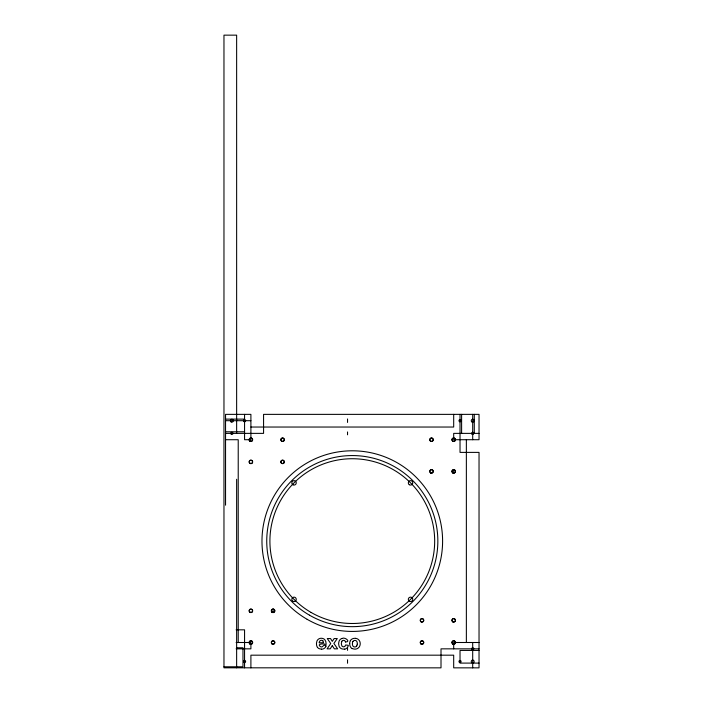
<?xml version="1.0" encoding="UTF-8"?>
<svg xmlns="http://www.w3.org/2000/svg" width="703" height="703" viewBox="0 0 703 703"><rect width="100%" height="100%" fill="white"/><g stroke="black" fill="none" stroke-linecap="round" stroke-linejoin="round"><path stroke-width="1.05" d="M357.282 644.238L357.177 644.906A2.847 2.847 0 0 1 356.693 645.969M352.423 642.955L352.484 642.621A2.944 2.944 0 0 1 352.994 641.408M341.834 641.294L341.377 643.289A9.719 9.719 0 0 0 341.403 644.159L341.922 646.031L343.266 646.874L344.848 646.523L345.604 644.967L348.328 645.319A4.728 4.728 0 0 1 344.795 649.229M342.027 638.482C344.83 636.593 351.438 642.103 345.428 641.971M344.734 649.01L344.057 649.089A7.496 7.496 0 0 1 343.301 649.097L342.256 648.966A4.49 4.49 0 0 1 339.066 646.206L338.653 644.01A9.262 9.262 0 0 1 338.67 643.078L339.074 641.171A4.455 4.455 0 0 1 342.018 638.456M225.549 419.12L244.565 419.12M225.549 420.702L250.901 420.702M250.901 427.037L453.69 427.037L453.69 414.366M225.549 431.791L244.565 431.791M225.549 433.373L263.572 433.373L263.572 414.366L479.033 414.366L479.033 439.718L453.69 439.718L453.69 433.373L479.033 433.373M225.549 439.718L238.22 439.718L238.22 642.498M236.111 629.826L244.565 629.826L244.565 667.85M236.111 642.498L250.901 642.498L250.901 648.843L236.111 648.843M479.033 642.498L453.69 642.498L453.69 648.843M319.25 642.762L323.424 642.762A2.68 2.68 0 0 0 322.844 640.96M236.639 647.779L242.974 647.779L242.974 666.787L223.967 666.787M479.033 648.843L441.009 648.843L441.009 667.85L223.967 667.815L223.967 35.15L236.639 35.15L236.639 433.215M479.033 650.424L460.026 650.424L460.026 663.096L479.033 663.096M355.49 638.298L355.762 638.333A5.141 5.141 0 0 1 360.164 642.814L360.191 643.087A7.004 7.004 0 0 1 360.191 644.238L360.164 644.51A5.185 5.185 0 0 1 355.78 649.097L355.498 649.08A5.993 5.993 0 0 1 352.256 648.465M325.972 645.934C323.275 643.596 323.275 647.577 321.016 646.945C316.359 644.466 321.596 643.104 326.148 644.44L325.858 641.716L324.874 639.792A4.385 4.385 0 0 0 322.572 638.421L321.789 638.298A6.397 6.397 0 0 0 320.972 638.28L320.717 638.298A4.517 4.517 0 0 0 317.809 639.73A4.684 4.684 0 0 0 316.895 641.224L316.491 643.14A9.174 9.174 0 0 0 316.473 643.772M474.279 414.366L474.279 433.373M472.697 414.366L472.697 439.718M472.697 642.498L472.697 667.85M466.361 439.718L466.361 642.498M461.607 414.366L461.607 433.373M460.026 414.366L460.026 452.389L479.033 452.389L479.033 667.85L453.69 667.85L453.69 655.178L250.901 655.178L250.901 667.85M453.69 469.622L453.69 473.172M347.537 418.962L347.537 422.441M347.537 431.95L347.537 434.806M347.537 647.498L347.537 650.345M347.537 659.774L347.537 663.254M273.08 609.044L273.08 612.594M244.565 414.366L244.565 439.718L250.901 439.718L250.901 414.366L225.549 414.366L225.549 505.193M236.639 479.27L236.639 667.815M352.537 642.981A4.244 4.244 0 0 0 352.994 646.127A2.337 2.337 0 0 0 356.72 645.995M357.186 644.212A4.192 4.192 0 0 0 356.702 641.25A2.337 2.337 0 0 0 352.976 641.391M349.637 643.544A5.738 5.738 0 0 1 350.41 640.749M352.106 648.684A5.475 5.475 0 0 1 349.76 643.553M350.287 640.67A5.237 5.237 0 0 1 355.481 638.377M341.966 641.101A2.004 2.004 0 0 1 345.524 641.953M319.294 642.762A2.206 2.206 0 0 1 322.949 640.828M326.122 645.987A4.798 4.798 0 0 1 321.473 649.212M321.482 649.106A7.513 7.513 0 0 1 320.832 649.071L319.136 648.658A4.069 4.069 0 0 1 317.492 647.34M317.431 647.375A6.142 6.142 0 0 1 316.517 643.772M332.291 645.644L330.217 648.843L327.08 648.843L330.726 643.535L327.255 638.544L330.533 638.544L332.291 641.373L334.145 638.544L337.282 638.544L333.89 643.421L337.633 648.843L334.356 648.843L332.291 645.644M307.141 619.317A90.3 90.3 0 0 0 442.6 541.108A90.3 90.3 0 0 0 307.141 462.899A90.3 90.3 0 0 0 307.141 619.317M309.513 615.195A85.555 85.555 0 0 0 437.846 541.108A85.555 85.555 0 0 0 309.513 467.02A85.555 85.555 0 0 0 309.513 615.195M409.304 601.197A2.214 2.214 0 0 0 412.758 599.518A2.214 2.214 0 0 0 409.577 597.365A2.214 2.214 0 0 0 409.304 601.197M292.8 601.197A2.214 2.214 0 0 0 296.253 599.518A2.214 2.214 0 0 0 293.072 597.365A2.214 2.214 0 0 0 292.8 601.197M292.931 484.78A2.214 2.214 0 0 0 296.253 482.856A2.214 2.214 0 0 0 292.931 480.931A2.214 2.214 0 0 0 292.931 484.78M409.304 484.692A2.214 2.214 0 0 0 412.758 483.014A2.214 2.214 0 0 0 409.577 480.861A2.214 2.214 0 0 0 409.304 484.692M452.881 643.904A1.617 1.617 0 0 0 455.298 642.498A1.617 1.617 0 0 0 452.881 641.101A1.617 1.617 0 0 0 452.881 643.904M452.881 621.724A1.617 1.617 0 0 0 455.298 620.318A1.617 1.617 0 0 0 452.881 618.921A1.617 1.617 0 0 0 452.881 621.724M421.194 621.724A1.617 1.617 0 0 0 423.619 620.318A1.617 1.617 0 0 0 421.194 618.921A1.617 1.617 0 0 0 421.194 621.724M421.194 643.904A1.617 1.617 0 0 0 423.619 642.498A1.617 1.617 0 0 0 421.194 641.101A1.617 1.617 0 0 0 421.194 643.904M272.272 612.216A1.617 1.617 0 0 0 274.697 610.819A1.617 1.617 0 0 0 272.272 609.413A1.617 1.617 0 0 0 272.272 612.216M250.092 612.216A1.617 1.617 0 0 0 252.518 610.819A1.617 1.617 0 0 0 250.092 609.413A1.617 1.617 0 0 0 250.092 612.216M250.092 643.904A1.617 1.617 0 0 0 252.518 642.498A1.617 1.617 0 0 0 250.092 641.101A1.617 1.617 0 0 0 250.092 643.904M272.272 643.904A1.617 1.617 0 0 0 274.697 642.498A1.617 1.617 0 0 0 272.272 641.101A1.617 1.617 0 0 0 272.272 643.904M281.78 463.295A1.617 1.617 0 0 0 284.197 461.897A1.617 1.617 0 0 0 281.78 460.491A1.617 1.617 0 0 0 281.78 463.295M452.881 441.115A1.617 1.617 0 0 0 455.298 439.718A1.617 1.617 0 0 0 452.881 438.312A1.617 1.617 0 0 0 452.881 441.115M452.881 472.803A1.617 1.617 0 0 0 455.298 471.397A1.617 1.617 0 0 0 452.881 469.999A1.617 1.617 0 0 0 452.881 472.803M430.702 472.803A1.617 1.617 0 0 0 433.118 471.397A1.617 1.617 0 0 0 430.702 469.999A1.617 1.617 0 0 0 430.702 472.803M430.702 441.115A1.617 1.617 0 0 0 433.118 439.718A1.617 1.617 0 0 0 430.702 438.312A1.617 1.617 0 0 0 430.702 441.115M281.78 441.115A1.617 1.617 0 0 0 284.197 439.718A1.617 1.617 0 0 0 281.78 438.312A1.617 1.617 0 0 0 281.78 441.115M250.092 441.115A1.617 1.617 0 0 0 252.518 439.718A1.617 1.617 0 0 0 250.092 438.312A1.617 1.617 0 0 0 250.092 441.115M250.092 463.295A1.617 1.617 0 0 0 252.518 461.897A1.617 1.617 0 0 0 250.092 460.491A1.617 1.617 0 0 0 250.092 463.295M311.104 612.454A82.383 82.383 0 0 0 434.674 541.108A82.383 82.383 0 0 0 311.104 469.762A82.383 82.383 0 0 0 311.104 612.454M249.952 644.001A1.775 1.775 0 0 0 252.676 642.568A1.775 1.775 0 0 0 250.066 640.934A1.775 1.775 0 0 0 249.952 644.001M249.952 612.322A1.775 1.775 0 0 0 252.676 610.881A1.775 1.775 0 0 0 250.066 609.246A1.775 1.775 0 0 0 249.952 612.322M272.131 644.001A1.775 1.775 0 0 0 274.855 642.568A1.775 1.775 0 0 0 272.246 640.934A1.775 1.775 0 0 0 272.131 644.001M272.131 612.322A1.775 1.775 0 0 0 274.855 610.881A1.775 1.775 0 0 0 272.246 609.246A1.775 1.775 0 0 0 272.131 612.322M452.802 644.036A1.775 1.775 0 0 0 455.456 642.498A1.775 1.775 0 0 0 452.802 640.969A1.775 1.775 0 0 0 452.802 644.036M452.802 621.856A1.775 1.775 0 0 0 455.456 620.318A1.775 1.775 0 0 0 452.802 618.789A1.775 1.775 0 0 0 452.802 621.856M421 643.966A1.775 1.775 0 0 0 423.768 642.63A1.775 1.775 0 0 0 421.229 640.908A1.775 1.775 0 0 0 421 643.966M421.115 621.856A1.775 1.775 0 0 0 423.777 620.318A1.775 1.775 0 0 0 421.115 618.789A1.775 1.775 0 0 0 421.115 621.856M452.741 441.22A1.775 1.775 0 0 0 455.456 439.779A1.775 1.775 0 0 0 452.855 438.145A1.775 1.775 0 0 0 452.741 441.22M452.741 472.899A1.775 1.775 0 0 0 455.456 471.467A1.775 1.775 0 0 0 452.855 469.832A1.775 1.775 0 0 0 452.741 472.899M430.561 441.22A1.775 1.775 0 0 0 433.276 439.779A1.775 1.775 0 0 0 430.675 438.145A1.775 1.775 0 0 0 430.561 441.22M430.561 472.899A1.775 1.775 0 0 0 433.276 471.467A1.775 1.775 0 0 0 430.675 469.832A1.775 1.775 0 0 0 430.561 472.899M250.013 441.247A1.775 1.775 0 0 0 252.676 439.718A1.775 1.775 0 0 0 250.013 438.18A1.775 1.775 0 0 0 250.013 441.247M281.701 441.247A1.775 1.775 0 0 0 284.355 439.718A1.775 1.775 0 0 0 281.701 438.18A1.775 1.775 0 0 0 281.701 441.247M250.013 463.435A1.775 1.775 0 0 0 252.676 461.897A1.775 1.775 0 0 0 250.013 460.36A1.775 1.775 0 0 0 250.013 463.435M281.701 463.435A1.775 1.775 0 0 0 284.355 461.897A1.775 1.775 0 0 0 281.701 460.36A1.775 1.775 0 0 0 281.701 463.435M231.164 421.949A1.441 1.441 0 0 0 233.326 420.702A1.441 1.441 0 0 0 231.164 419.454A1.441 1.441 0 0 0 231.164 421.949M471.977 421.949A1.441 1.441 0 0 0 474.138 420.702A1.441 1.441 0 0 0 471.977 419.454A1.441 1.441 0 0 0 471.977 421.949M471.977 662.762A1.441 1.441 0 0 0 474.138 661.514A1.441 1.441 0 0 0 471.977 660.266A1.441 1.441 0 0 0 471.977 662.762M244.029 662.428A1.063 1.063 0 0 0 245.619 661.514A1.063 1.063 0 0 0 244.029 660.592A1.063 1.063 0 0 0 244.029 662.428M459.49 662.428A1.063 1.063 0 0 0 461.08 661.514A1.063 1.063 0 0 0 459.49 660.592A1.063 1.063 0 0 0 459.49 662.428M472.17 649.757A1.063 1.063 0 0 0 473.76 648.843A1.063 1.063 0 0 0 472.17 647.92A1.063 1.063 0 0 0 472.17 649.757M472.17 434.296A1.063 1.063 0 0 0 473.76 433.373A1.063 1.063 0 0 0 472.17 432.459A1.063 1.063 0 0 0 472.17 434.296M459.49 421.624A1.063 1.063 0 0 0 461.08 420.702A1.063 1.063 0 0 0 459.49 419.788A1.063 1.063 0 0 0 459.49 421.624M244.029 421.624A1.063 1.063 0 0 0 245.619 420.702A1.063 1.063 0 0 0 244.029 419.788A1.063 1.063 0 0 0 244.029 421.624M231.357 434.296A1.063 1.063 0 0 0 232.948 433.373A1.063 1.063 0 0 0 231.357 432.459A1.063 1.063 0 0 0 231.357 434.296"/></g></svg>
